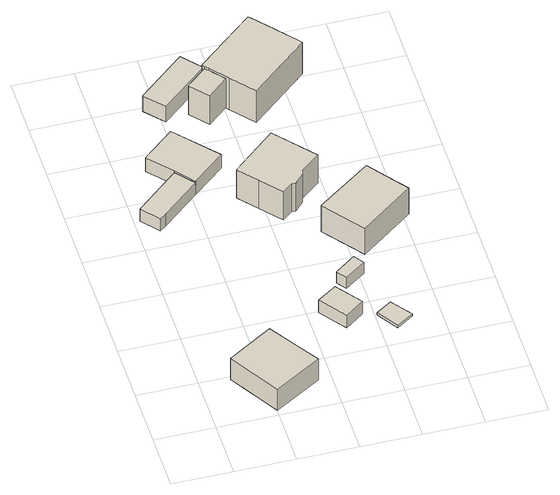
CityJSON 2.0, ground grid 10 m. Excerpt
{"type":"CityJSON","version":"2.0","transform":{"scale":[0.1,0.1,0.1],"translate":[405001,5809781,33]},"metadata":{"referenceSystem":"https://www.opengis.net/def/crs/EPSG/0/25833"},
"CityObjects":{
"building1":{"type":"Building","attributes":{"Gemeindeschluessel":"11000009","BezugspunktDach":"2200","function":"31001_1010","measuredHeight":5.58,"storeysAboveGround":1},"address":[{"country":"Germany","locality":"Berlin","thoroughfareNumber":"63A","thoroughfareName":"Sandschurrepfad"}],"geometry":[{"type":"Solid","lod":"1","boundaries":[[[[0,1,2,3,4]],[[5,6,7,8,9]],[[5,9,4,3]],[[6,5,3,2]],[[7,6,2,1]],[[8,7,1,0]],[[9,8,0,4]]]]}]},
"building2":{"type":"Building","attributes":{"Gemeindeschluessel":"11000009","function":"31001_1010"},"address":[{"country":"Germany","locality":"Berlin","thoroughfareNumber":"122","thoroughfareName":"Dregerhoffstraße"}],"children":["building2-1","building2-2"]},
"building2-1":{"type":"BuildingPart","attributes":{"BezugspunktDach":"2200","measuredHeight":3.53,"storeysAboveGround":1},"parents":["building2"],"geometry":[{"type":"MultiSurface","lod":"1","boundaries":[[[10,11,12,13,14,15]],[[16,17,18,19,20,21]],[[16,21,15,14]],[[17,16,14,13]],[[18,17,13,12]],[[19,18,12,11]],[[22,23,11,10]],[[21,20,10,15]],[[20,19,23,22]]]}]},
"building2-2":{"type":"BuildingPart","attributes":{"BezugspunktDach":"2200","measuredHeight":2.63,"storeysAboveGround":1},"parents":["building2"],"geometry":[{"type":"MultiSurface","lod":"1","boundaries":[[[24,25,26,22,27]],[[20,18,28,29,30]],[[20,30,27,22]],[[18,20,19,23,26]],[[28,18,26,25]],[[29,28,25,24]],[[30,29,24,27]],[[22,23,19,20]]]}]},
"building3":{"type":"Building","attributes":{"Gemeindeschluessel":"11000009","BezugspunktDach":"2200","function":"31001_2000","measuredHeight":2.68,"storeysAboveGround":1},"address":[{"country":"Germany","locality":"Berlin","thoroughfareNumber":"53 (1)","thoroughfareName":"Grüne Trift am Walde"}],"geometry":[{"type":"Solid","lod":"1","boundaries":[[[[31,32,33,34,35]],[[36,37,38,39,40]],[[36,40,35,34]],[[37,36,34,33]],[[38,37,33,32]],[[39,38,32,31]],[[40,39,31,35]]]]}]},
"building4":{"type":"Building","attributes":{"Gemeindeschluessel":"11000009","BezugspunktDach":"2200","function":"31001_2463","measuredHeight":3.25,"storeysAboveGround":1},"address":[{"country":"Germany","locality":"Berlin","thoroughfareNumber":"50 (1)","thoroughfareName":"Grüne Trift am Walde"}],"geometry":[{"type":"Solid","lod":"1","boundaries":[[[[41,42,43,44,45,46]],[[47,48,49,50,51,52]],[[47,52,46,45]],[[48,47,45,44]],[[49,48,44,43]],[[50,49,43,42]],[[51,50,42,41]],[[52,51,41,46]]]]}]},
"building5":{"type":"Building","attributes":{"Gemeindeschluessel":"11000009","BezugspunktDach":"2200","function":"31001_2000","measuredHeight":2.44,"storeysAboveGround":1},"address":[{"country":"Germany","locality":"Berlin","thoroughfareNumber":"52 (1)","thoroughfareName":"Grüne Trift am Walde"}],"geometry":[{"type":"Solid","lod":"1","boundaries":[[[[53,54,55,56]],[[57,58,59,60]],[[57,60,56,55]],[[58,57,55,54]],[[59,58,54,53]],[[60,59,53,56]]]]}]},
"building6":{"type":"Building","attributes":{"Gemeindeschluessel":"11000009","BezugspunktDach":"2200","function":"31001_1010","measuredHeight":7.29,"storeysAboveGround":1},"address":[{"country":"Germany","locality":"Berlin","thoroughfareNumber":"51A","thoroughfareName":"Grüne Trift am Walde"}],"geometry":[{"type":"Solid","lod":"1","boundaries":[[[[61,62,63,64,65,66,67,68,69,70]],[[71,72,73,74,75,76,77,78,79,80]],[[71,80,70,69]],[[72,71,69,68]],[[73,72,68,67]],[[74,73,67,66]],[[75,74,66,65]],[[76,75,65,64]],[[77,76,64,63]],[[78,77,63,62]],[[79,78,62,61]],[[80,79,61,70]]]]}]},
"building7":{"type":"Building","attributes":{"Gemeindeschluessel":"11000009","BezugspunktDach":"2200","function":"31001_2000","measuredHeight":0.543,"storeysAboveGround":1},"address":[{"country":"Germany","locality":"Berlin","thoroughfareNumber":"53 (2)","thoroughfareName":"Grüne Trift am Walde"}],"geometry":[{"type":"Solid","lod":"1","boundaries":[[[[81,82,83,84]],[[85,86,87,88]],[[85,88,84,83]],[[86,85,83,82]],[[87,86,82,81]],[[88,87,81,84]]]]}]},
"building8":{"type":"Building","attributes":{"Gemeindeschluessel":"11000009","BezugspunktDach":"2200","function":"31001_1010","measuredHeight":7.05,"storeysAboveGround":1},"address":[{"country":"Germany","locality":"Berlin","thoroughfareNumber":"52","thoroughfareName":"Grüne Trift am Walde"}],"geometry":[{"type":"Solid","lod":"1","boundaries":[[[[89,90,91,92,93]],[[94,95,96,97,98]],[[94,98,93,92]],[[95,94,92,91]],[[96,95,91,90]],[[97,96,90,89]],[[98,97,89,93]]]]}]},
"building9":{"type":"Building","attributes":{"Gemeindeschluessel":"11000009","function":"31001_1010"},"address":[{"country":"Germany","locality":"Berlin","thoroughfareNumber":"50","thoroughfareName":"Grüne Trift am Walde"}],"children":["building9-1","building9-2"]},
"building9-1":{"type":"BuildingPart","attributes":{"BezugspunktDach":"2200","measuredHeight":9.56,"storeysAboveGround":2},"parents":["building9"],"geometry":[{"type":"MultiSurface","lod":"1","boundaries":[[[99,100,101,102,103,104,105,106,107,108]],[[109,110,111,112,113,114,115,116,117,118]],[[109,118,108,107]],[[110,109,107,106]],[[111,110,106,105]],[[112,111,105,104]],[[113,112,104,103]],[[114,113,103,102]],[[115,114,102,101]],[[119,120,121,122,116,115,101,100]],[[123,124,119,122,125,117,116,100,99]],[[118,117,99,108]],[[122,121,120,119]],[[125,122,119,124,123]]]}]},
"building9-2":{"type":"BuildingPart","attributes":{"BezugspunktDach":"2200","measuredHeight":6.21,"storeysAboveGround":2},"parents":["building9"],"geometry":[{"type":"MultiSurface","lod":"1","boundaries":[[[126,120,124,127]],[[125,121,128,129]],[[125,129,127,124]],[[128,121,120,126]],[[129,128,126,127]],[[121,122,119,120]],[[125,130,124,119,122]]]}]}
},
"vertices":[
[99,6,57],[177,53,57],[150,95,57],[123,137,57],[48,91,57],[123,137,12],[150,95,12],[177,53,12],[99,6,12],[48,91,12],
[81,524,39],[106,494,39],[107,494,39],[160,539,39],[99,609,39],[46,564,39],[99,609,10],[160,539,10],[107,494,10],[106,494,10],[81,524,10],[46,564,10],[81,524,36],[106,494,36],
[33,433,36],[44,441,36],[107,494,36],[9,462,36],[44,441,10],[33,433,10],[9,462,10],
[250,150,39],[281,173,39],[249,216,39],[245,213,39],[217,194,39],[245,213,12],[249,216,12],[281,173,12],[250,150,12],[217,194,12],
[106,660,42],[180,723,42],[189,712,42],[193,716,42],[156,759,42],[78,692,42],[156,759,9],[193,716,9],[189,712,9],[180,723,9],[106,660,9],[78,692,9],
[272,233,36],[307,257,36],[295,274,36],[261,249,36],[295,274,12],[307,257,12],[272,233,12],[261,249,12],
[191,438,71],[220,404,71],[237,417,71],[244,418,71],[259,433,71],[261,441,71],[293,467,71],[265,500,71],[237,533,71],[164,470,71],[237,533,11],[265,500,11],[293,467,11],[261,441,11],[259,433,11],[244,418,11],[237,417,11],[220,404,11],[191,438,11],[164,470,11],
[325,130,16],[353,149,16],[328,183,16],[302,166,16],[328,183,11],[353,149,11],[325,130,11],[302,166,11],
[320,298,67],[408,364,67],[383,397,67],[359,429,67],[269,364,67],[359,429,11],[383,397,11],[408,364,11],[320,298,11],[269,364,11],
[177,695,76],[182,690,76],[206,661,76],[239,622,76],[335,705,76],[332,709,76],[303,743,76],[274,777,76],[270,781,76],[174,699,76],[270,781,8],[274,777,8],[303,743,8],[332,709,8],[335,705,8],[239,622,8],[206,661,8],[182,690,8],[177,695,8],[174,699,8],[182,690,71],[203,665,71],[203,665,9],[182,690,9],[177,695,35],[177,695,71],[177,695,9],
[169,636,71],[143,666,71],[169,636,9],[143,666,9],[177,695,41]
]}
